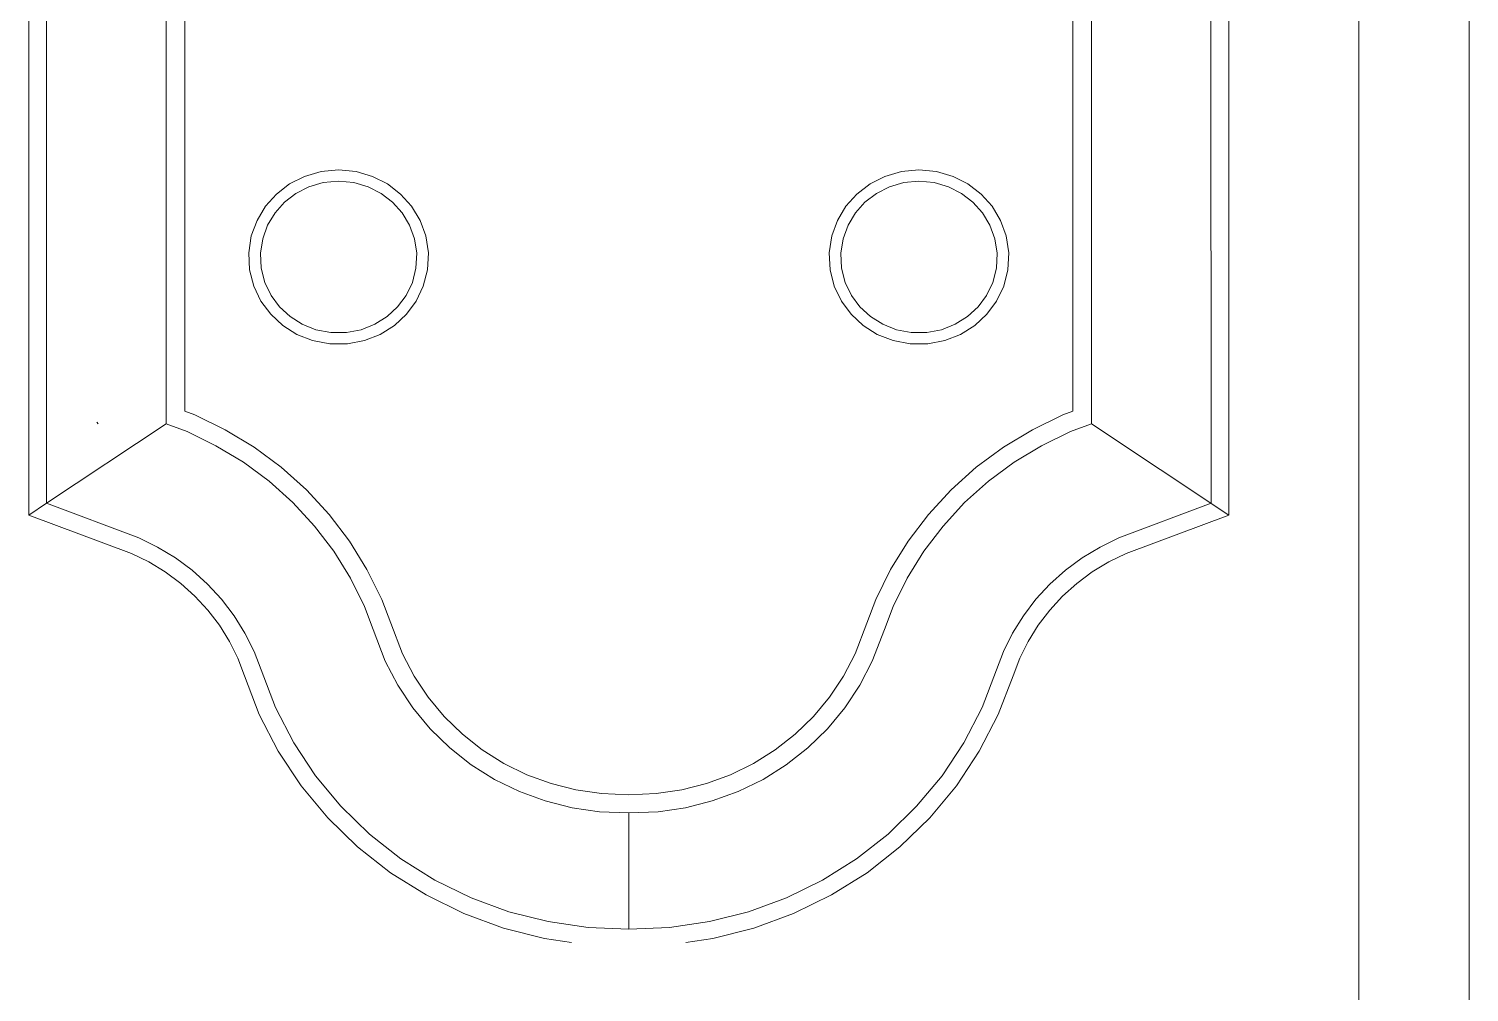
# Model space of a CAD drawing. Header units: inches. Extents: x -10117506 to -5032697, y -6529230 to -3254494.
# Drawn here: x -5045196.982 to -5045193.69, y -3258698.326 to -3258696.123 of the extents above; entities that cross this region are included whole.
import ezdxf

# ---------------------------------------------------------------- set-up
doc = ezdxf.new("R2010")
doc.units = ezdxf.units.IN
doc.header["$LTSCALE"] = 2
doc.header["$MEASUREMENT"] = 0
doc.layers.add('window', color=4, linetype='CONTINUOUS', lineweight=13)

msp = doc.modelspace()

# ---------------------------------------------------------------- linework, layer by layer
at = {"layer": 'window'}
for p, q in [((-5045193.9416, -3258655.4849), (-5045193.9416, -3258728.1231)), ((-5045193.6896, -3258727.8711), (-5045193.6896, -3258655.7294)), ((-5045196.9824, -3258689.0135), (-5045196.9824, -3258697.2351)), ((-5045196.942, -3258689.0404), (-5045196.942, -3258697.2082)), ((-5045196.6686, -3258689.2222), (-5045196.6686, -3258697.0264)), ((-5045196.6256, -3258696.9978), (-5045196.6256, -3258689.2508)), ((-5045194.2796, -3258697.2082), (-5045194.2801, -3258695.3943)), ((-5045194.2392, -3258697.2351), (-5045194.2392, -3258695.3903)), ((-5045194.553, -3258697.0264), (-5045194.553, -3258695.4996)), ((-5045194.596, -3258695.5256), (-5045194.596, -3258696.9978)), ((-5045196.3144, -3258696.4496), (-5045196.352, -3258696.4606)), ((-5045196.3144, -3258696.4496), (-5045196.2742, -3258696.4458)), ((-5045196.2742, -3258696.4458), (-5045196.234, -3258696.4496)), ((-5045196.1965, -3258696.4606), (-5045196.234, -3258696.4496)), ((-5045195.0251, -3258696.4606), (-5045194.9876, -3258696.4496)), ((-5045194.9474, -3258696.4458), (-5045194.9876, -3258696.4496)), ((-5045194.9474, -3258696.4458), (-5045194.9072, -3258696.4496)), ((-5045194.9072, -3258696.4496), (-5045194.8696, -3258696.4606)), ((-5045196.4161, -3258696.501), (-5045196.3861, -3258696.4779)), ((-5045196.3861, -3258696.4779), (-5045196.352, -3258696.4606)), ((-5045196.3716, -3258696.4996), (-5045196.3419, -3258696.4845)), ((-5045196.3419, -3258696.4845), (-5045196.3092, -3258696.475)), ((-5045196.3092, -3258696.475), (-5045196.2742, -3258696.4717)), ((-5045196.2742, -3258696.4717), (-5045196.2392, -3258696.475)), ((-5045196.2392, -3258696.475), (-5045196.2066, -3258696.4845)), ((-5045196.2066, -3258696.4845), (-5045196.1769, -3258696.4996)), ((-5045196.1965, -3258696.4606), (-5045196.1623, -3258696.4779)), ((-5045196.1623, -3258696.4779), (-5045196.1323, -3258696.501)), ((-5045195.0893, -3258696.501), (-5045195.0593, -3258696.4779)), ((-5045195.0593, -3258696.4779), (-5045195.0251, -3258696.4606)), ((-5045195.0447, -3258696.4996), (-5045195.015, -3258696.4845)), ((-5045195.015, -3258696.4845), (-5045194.9823, -3258696.475)), ((-5045194.9823, -3258696.475), (-5045194.9474, -3258696.4717)), ((-5045194.9474, -3258696.4717), (-5045194.9124, -3258696.475)), ((-5045194.9124, -3258696.475), (-5045194.8797, -3258696.4845)), ((-5045194.8797, -3258696.4845), (-5045194.85, -3258696.4996)), ((-5045194.8355, -3258696.4779), (-5045194.8696, -3258696.4606)), ((-5045194.8355, -3258696.4779), (-5045194.8055, -3258696.501)), ((-5045196.4412, -3258696.529), (-5045196.4161, -3258696.501)), ((-5045196.4195, -3258696.544), (-5045196.3977, -3258696.5197)), ((-5045196.3977, -3258696.5197), (-5045196.3716, -3258696.4996)), ((-5045196.1769, -3258696.4996), (-5045196.1508, -3258696.5197)), ((-5045196.1508, -3258696.5197), (-5045196.1289, -3258696.544)), ((-5045196.1323, -3258696.501), (-5045196.1072, -3258696.529)), ((-5045195.1144, -3258696.529), (-5045195.0893, -3258696.501)), ((-5045195.0927, -3258696.544), (-5045195.0708, -3258696.5197)), ((-5045195.0708, -3258696.5197), (-5045195.0447, -3258696.4996)), ((-5045194.85, -3258696.4996), (-5045194.8239, -3258696.5197)), ((-5045194.8239, -3258696.5197), (-5045194.8021, -3258696.544)), ((-5045194.8055, -3258696.501), (-5045194.7804, -3258696.529)), ((-5045196.4607, -3258696.5612), (-5045196.4412, -3258696.529)), ((-5045196.4364, -3258696.572), (-5045196.4195, -3258696.544)), ((-5045196.1289, -3258696.544), (-5045196.112, -3258696.572)), ((-5045196.1072, -3258696.529), (-5045196.0878, -3258696.5612)), ((-5045195.1338, -3258696.5612), (-5045195.1144, -3258696.529)), ((-5045195.1096, -3258696.572), (-5045195.0927, -3258696.544)), ((-5045194.8021, -3258696.544), (-5045194.7852, -3258696.572)), ((-5045194.7804, -3258696.529), (-5045194.761, -3258696.5612)), ((-5045196.4737, -3258696.5968), (-5045196.4607, -3258696.5612)), ((-5045196.4477, -3258696.6031), (-5045196.4364, -3258696.572)), ((-5045196.112, -3258696.572), (-5045196.1007, -3258696.6031)), ((-5045196.0748, -3258696.5968), (-5045196.0878, -3258696.5612)), ((-5045195.1468, -3258696.5968), (-5045195.1338, -3258696.5612)), ((-5045195.1209, -3258696.6031), (-5045195.1096, -3258696.572)), ((-5045194.7852, -3258696.572), (-5045194.7739, -3258696.6031)), ((-5045194.7479, -3258696.5968), (-5045194.761, -3258696.5612)), ((-5045196.4795, -3258696.6353), (-5045196.4737, -3258696.5968)), ((-5045196.4528, -3258696.6365), (-5045196.4477, -3258696.6031)), ((-5045196.1007, -3258696.6031), (-5045196.0956, -3258696.6365)), ((-5045196.0748, -3258696.5968), (-5045196.069, -3258696.6353)), ((-5045195.1527, -3258696.6353), (-5045195.1468, -3258696.5968)), ((-5045195.126, -3258696.6365), (-5045195.1209, -3258696.6031)), ((-5045194.7739, -3258696.6031), (-5045194.7688, -3258696.6365)), ((-5045194.7479, -3258696.5968), (-5045194.7421, -3258696.6353)), ((-5045196.4775, -3258696.6747), (-5045196.4795, -3258696.6353)), ((-5045196.4511, -3258696.6708), (-5045196.4528, -3258696.6365)), ((-5045196.0956, -3258696.6365), (-5045196.0974, -3258696.6708)), ((-5045196.069, -3258696.6353), (-5045196.0709, -3258696.6747)), ((-5045195.1507, -3258696.6747), (-5045195.1527, -3258696.6353)), ((-5045195.1243, -3258696.6708), (-5045195.126, -3258696.6365)), ((-5045194.7688, -3258696.6365), (-5045194.7705, -3258696.6708)), ((-5045194.7421, -3258696.6353), (-5045194.7441, -3258696.6747)), ((-5045196.468, -3258696.7118), (-5045196.4775, -3258696.6747)), ((-5045196.4428, -3258696.7031), (-5045196.4511, -3258696.6708)), ((-5045196.0974, -3258696.6708), (-5045196.1056, -3258696.7031)), ((-5045196.0805, -3258696.7118), (-5045196.0709, -3258696.6747)), ((-5045195.1412, -3258696.7118), (-5045195.1507, -3258696.6747)), ((-5045195.116, -3258696.7031), (-5045195.1243, -3258696.6708)), ((-5045194.7705, -3258696.6708), (-5045194.7788, -3258696.7031)), ((-5045194.7536, -3258696.7118), (-5045194.7441, -3258696.6747)), ((-5045196.4517, -3258696.7458), (-5045196.468, -3258696.7118)), ((-5045196.4286, -3258696.7327), (-5045196.4428, -3258696.7031)), ((-5045196.1056, -3258696.7031), (-5045196.1198, -3258696.7327)), ((-5045196.0805, -3258696.7118), (-5045196.0968, -3258696.7458)), ((-5045195.1248, -3258696.7458), (-5045195.1412, -3258696.7118)), ((-5045195.1018, -3258696.7327), (-5045195.116, -3258696.7031)), ((-5045194.7788, -3258696.7031), (-5045194.793, -3258696.7327)), ((-5045194.7536, -3258696.7118), (-5045194.7699, -3258696.7458)), ((-5045196.4293, -3258696.776), (-5045196.4517, -3258696.7458)), ((-5045196.4092, -3258696.759), (-5045196.4286, -3258696.7327)), ((-5045196.1198, -3258696.7327), (-5045196.1393, -3258696.759)), ((-5045196.0968, -3258696.7458), (-5045196.1191, -3258696.776)), ((-5045195.1025, -3258696.776), (-5045195.1248, -3258696.7458)), ((-5045195.0823, -3258696.759), (-5045195.1018, -3258696.7327)), ((-5045194.793, -3258696.7327), (-5045194.8124, -3258696.759)), ((-5045194.7699, -3258696.7458), (-5045194.7923, -3258696.776)), ((-5045196.4017, -3258696.8016), (-5045196.4293, -3258696.776)), ((-5045196.3851, -3258696.7812), (-5045196.4092, -3258696.759)), ((-5045196.3571, -3258696.7989), (-5045196.3851, -3258696.7812)), ((-5045196.1633, -3258696.7812), (-5045196.1913, -3258696.7989)), ((-5045196.1393, -3258696.759), (-5045196.1633, -3258696.7812)), ((-5045196.1191, -3258696.776), (-5045196.1467, -3258696.8016)), ((-5045195.0749, -3258696.8016), (-5045195.1025, -3258696.776)), ((-5045195.0583, -3258696.7812), (-5045195.0823, -3258696.759)), ((-5045195.0303, -3258696.7989), (-5045195.0583, -3258696.7812)), ((-5045194.8365, -3258696.7812), (-5045194.8645, -3258696.7989)), ((-5045194.8124, -3258696.759), (-5045194.8365, -3258696.7812)), ((-5045194.7923, -3258696.776), (-5045194.8199, -3258696.8016)), ((-5045196.3695, -3258696.8219), (-5045196.4017, -3258696.8016)), ((-5045196.3259, -3258696.8113), (-5045196.3571, -3258696.7989)), ((-5045196.292, -3258696.8178), (-5045196.3259, -3258696.8113)), ((-5045196.2226, -3258696.8113), (-5045196.2565, -3258696.8178)), ((-5045196.1913, -3258696.7989), (-5045196.2226, -3258696.8113)), ((-5045196.1467, -3258696.8016), (-5045196.1789, -3258696.8219)), ((-5045195.0427, -3258696.8219), (-5045195.0749, -3258696.8016)), ((-5045194.999, -3258696.8113), (-5045195.0303, -3258696.7989)), ((-5045194.9651, -3258696.8178), (-5045194.999, -3258696.8113)), ((-5045194.8957, -3258696.8113), (-5045194.9296, -3258696.8178)), ((-5045194.8645, -3258696.7989), (-5045194.8957, -3258696.8113)), ((-5045194.8199, -3258696.8016), (-5045194.8521, -3258696.8219)), ((-5045196.3336, -3258696.8361), (-5045196.3695, -3258696.8219)), ((-5045196.2946, -3258696.8436), (-5045196.3336, -3258696.8361)), ((-5045196.2538, -3258696.8436), (-5045196.2946, -3258696.8436)), ((-5045196.2565, -3258696.8178), (-5045196.292, -3258696.8178)), ((-5045196.2149, -3258696.8361), (-5045196.2538, -3258696.8436)), ((-5045196.1789, -3258696.8219), (-5045196.2149, -3258696.8361)), ((-5045195.0067, -3258696.8361), (-5045195.0427, -3258696.8219)), ((-5045194.9678, -3258696.8436), (-5045195.0067, -3258696.8361)), ((-5045194.927, -3258696.8436), (-5045194.9678, -3258696.8436)), ((-5045194.9296, -3258696.8178), (-5045194.9651, -3258696.8178)), ((-5045194.888, -3258696.8361), (-5045194.927, -3258696.8436)), ((-5045194.8521, -3258696.8219), (-5045194.888, -3258696.8361)), ((-5045196.6032, -3258697.0061), (-5045196.6256, -3258696.9978)), ((-5045196.5334, -3258697.04), (-5045196.6032, -3258697.0061)), ((-5045194.6183, -3258697.0061), (-5045194.6881, -3258697.04)), ((-5045194.596, -3258696.9978), (-5045194.6183, -3258697.0061)), ((-5045196.942, -3258697.2082), (-5045196.6686, -3258697.0264)), ((-5045196.8265, -3258697.0225), (-5045196.8242, -3258697.0262)), ((-5045196.6686, -3258697.0264), (-5045196.6206, -3258697.0443)), ((-5045196.6206, -3258697.0443), (-5045196.5545, -3258697.0764)), ((-5045196.4672, -3258697.08), (-5045196.5334, -3258697.04)), ((-5045194.6881, -3258697.04), (-5045194.7544, -3258697.08)), ((-5045194.6671, -3258697.0764), (-5045194.6009, -3258697.0443)), ((-5045194.6009, -3258697.0443), (-5045194.553, -3258697.0264)), ((-5045194.2392, -3258697.2351), (-5045194.553, -3258697.0264)), ((-5045196.5545, -3258697.0764), (-5045196.4917, -3258697.1144)), ((-5045196.4052, -3258697.1259), (-5045196.4672, -3258697.08)), ((-5045194.7544, -3258697.08), (-5045194.8164, -3258697.1259)), ((-5045194.7299, -3258697.1144), (-5045194.6671, -3258697.0764)), ((-5045196.4917, -3258697.1144), (-5045196.4329, -3258697.1579)), ((-5045196.3479, -3258697.1773), (-5045196.4052, -3258697.1259)), ((-5045194.8164, -3258697.1259), (-5045194.8737, -3258697.1773)), ((-5045194.7887, -3258697.1579), (-5045194.7299, -3258697.1144)), ((-5045196.4329, -3258697.1579), (-5045196.3786, -3258697.2066)), ((-5045196.2959, -3258697.2337), (-5045196.3479, -3258697.1773)), ((-5045194.8737, -3258697.1773), (-5045194.9257, -3258697.2337)), ((-5045194.843, -3258697.2066), (-5045194.7887, -3258697.1579)), ((-5045196.9824, -3258697.2351), (-5045196.942, -3258697.2082)), ((-5045196.942, -3258697.2082), (-5045196.7312, -3258697.2872)), ((-5045196.3786, -3258697.2066), (-5045196.3293, -3258697.2601)), ((-5045194.8923, -3258697.2601), (-5045194.843, -3258697.2066)), ((-5045194.4903, -3258697.2872), (-5045194.2796, -3258697.2082)), ((-5045196.9824, -3258697.2351), (-5045196.7476, -3258697.3231)), ((-5045196.2496, -3258697.2946), (-5045196.2959, -3258697.2337)), ((-5045194.9257, -3258697.2337), (-5045194.972, -3258697.2946)), ((-5045194.474, -3258697.3231), (-5045194.2392, -3258697.2351)), ((-5045196.3293, -3258697.2601), (-5045196.2854, -3258697.3178)), ((-5045194.9362, -3258697.3178), (-5045194.8923, -3258697.2601)), ((-5045196.7312, -3258697.2872), (-5045196.6882, -3258697.3081)), ((-5045196.6882, -3258697.3081), (-5045196.6473, -3258697.3328)), ((-5045196.2094, -3258697.3595), (-5045196.2496, -3258697.2946)), ((-5045194.972, -3258697.2946), (-5045195.0122, -3258697.3595)), ((-5045194.5743, -3258697.3328), (-5045194.5334, -3258697.3081)), ((-5045194.5334, -3258697.3081), (-5045194.4903, -3258697.2872)), ((-5045196.7476, -3258697.3231), (-5045196.708, -3258697.3423)), ((-5045196.708, -3258697.3423), (-5045196.6703, -3258697.3651)), ((-5045196.6473, -3258697.3328), (-5045196.6091, -3258697.3611)), ((-5045196.2854, -3258697.3178), (-5045196.2473, -3258697.3793)), ((-5045194.9743, -3258697.3793), (-5045194.9362, -3258697.3178)), ((-5045194.6125, -3258697.3611), (-5045194.5743, -3258697.3328)), ((-5045194.5512, -3258697.3651), (-5045194.5136, -3258697.3423)), ((-5045194.5136, -3258697.3423), (-5045194.474, -3258697.3231)), ((-5045196.6703, -3258697.3651), (-5045196.6351, -3258697.3912)), ((-5045196.6091, -3258697.3611), (-5045196.5737, -3258697.3928)), ((-5045196.1756, -3258697.4278), (-5045196.2094, -3258697.3595)), ((-5045195.0122, -3258697.3595), (-5045195.0459, -3258697.4278)), ((-5045194.6479, -3258697.3928), (-5045194.6125, -3258697.3611)), ((-5045194.5865, -3258697.3912), (-5045194.5512, -3258697.3651)), ((-5045196.6351, -3258697.3912), (-5045196.6026, -3258697.4204)), ((-5045196.5737, -3258697.3928), (-5045196.5416, -3258697.4276)), ((-5045196.2473, -3258697.3793), (-5045196.2153, -3258697.444)), ((-5045195.0063, -3258697.444), (-5045194.9743, -3258697.3793)), ((-5045194.68, -3258697.4276), (-5045194.6479, -3258697.3928)), ((-5045194.619, -3258697.4204), (-5045194.5865, -3258697.3912)), ((-5045196.6026, -3258697.4204), (-5045196.573, -3258697.4524)), ((-5045196.5416, -3258697.4276), (-5045196.513, -3258697.4652)), ((-5045196.1549, -3258697.4825), (-5045196.1756, -3258697.4278)), ((-5045195.0459, -3258697.4278), (-5045195.0667, -3258697.4825)), ((-5045194.7086, -3258697.4652), (-5045194.68, -3258697.4276)), ((-5045194.6486, -3258697.4524), (-5045194.619, -3258697.4204)), ((-5045196.573, -3258697.4524), (-5045196.5467, -3258697.487)), ((-5045196.513, -3258697.4652), (-5045196.4882, -3258697.5052)), ((-5045196.2153, -3258697.444), (-5045196.1952, -3258697.497)), ((-5045195.0264, -3258697.497), (-5045195.0063, -3258697.444)), ((-5045194.7334, -3258697.5052), (-5045194.7086, -3258697.4652)), ((-5045194.6749, -3258697.487), (-5045194.6486, -3258697.4524)), ((-5045196.5467, -3258697.487), (-5045196.5239, -3258697.5238)), ((-5045196.4882, -3258697.5052), (-5045196.4674, -3258697.5473)), ((-5045196.1952, -3258697.497), (-5045196.1674, -3258697.569)), ((-5045196.128, -3258697.5522), (-5045196.1549, -3258697.4825)), ((-5045195.0667, -3258697.4825), (-5045195.0936, -3258697.5522)), ((-5045195.0542, -3258697.569), (-5045195.0264, -3258697.497)), ((-5045194.7542, -3258697.5473), (-5045194.7334, -3258697.5052)), ((-5045194.6977, -3258697.5238), (-5045194.6749, -3258697.487)), ((-5045196.5239, -3258697.5238), (-5045196.5047, -3258697.5626)), ((-5045194.7169, -3258697.5626), (-5045194.6977, -3258697.5238)), ((-5045196.5047, -3258697.5626), (-5045196.4894, -3258697.603)), ((-5045196.4674, -3258697.5473), (-5045196.4515, -3258697.5893)), ((-5045196.1674, -3258697.569), (-5045196.139, -3258697.624)), ((-5045196.1016, -3258697.6033), (-5045196.128, -3258697.5522)), ((-5045195.0936, -3258697.5522), (-5045195.12, -3258697.6033)), ((-5045195.0826, -3258697.624), (-5045195.0542, -3258697.569)), ((-5045194.7701, -3258697.5893), (-5045194.7542, -3258697.5473)), ((-5045194.7322, -3258697.603), (-5045194.7169, -3258697.5626)), ((-5045196.4894, -3258697.603), (-5045196.4554, -3258697.6909)), ((-5045196.4515, -3258697.5893), (-5045196.4183, -3258697.6752)), ((-5045196.0698, -3258697.6513), (-5045196.1016, -3258697.6033)), ((-5045195.12, -3258697.6033), (-5045195.1518, -3258697.6513)), ((-5045194.8032, -3258697.6752), (-5045194.7701, -3258697.5893)), ((-5045194.7661, -3258697.6909), (-5045194.7322, -3258697.603)), ((-5045196.139, -3258697.624), (-5045196.1047, -3258697.6757)), ((-5045195.1169, -3258697.6757), (-5045195.0826, -3258697.624)), ((-5045196.0329, -3258697.6957), (-5045196.0698, -3258697.6513)), ((-5045195.1518, -3258697.6513), (-5045195.1887, -3258697.6957)), ((-5045196.4554, -3258697.6909), (-5045196.412, -3258697.7749)), ((-5045196.4183, -3258697.6752), (-5045196.3769, -3258697.7555)), ((-5045196.1047, -3258697.6757), (-5045196.065, -3258697.7236)), ((-5045195.9913, -3258697.7362), (-5045196.0329, -3258697.6957)), ((-5045195.1887, -3258697.6957), (-5045195.2302, -3258697.7362)), ((-5045195.1566, -3258697.7236), (-5045195.1169, -3258697.6757)), ((-5045194.8447, -3258697.7555), (-5045194.8032, -3258697.6752)), ((-5045194.8095, -3258697.7749), (-5045194.7661, -3258697.6909)), ((-5045196.065, -3258697.7236), (-5045196.0202, -3258697.7672)), ((-5045195.9456, -3258697.7721), (-5045195.9913, -3258697.7362)), ((-5045195.2302, -3258697.7362), (-5045195.276, -3258697.7721)), ((-5045195.2014, -3258697.7672), (-5045195.1566, -3258697.7236)), ((-5045196.3769, -3258697.7555), (-5045196.3268, -3258697.831)), ((-5045196.0202, -3258697.7672), (-5045195.9709, -3258697.8059)), ((-5045195.2507, -3258697.8059), (-5045195.2014, -3258697.7672)), ((-5045194.8947, -3258697.831), (-5045194.8447, -3258697.7555)), ((-5045196.412, -3258697.7749), (-5045196.3597, -3258697.8539)), ((-5045195.8962, -3258697.8031), (-5045195.9456, -3258697.7721)), ((-5045195.8437, -3258697.8288), (-5045195.8962, -3258697.8031)), ((-5045195.3254, -3258697.8031), (-5045195.3779, -3258697.8288)), ((-5045195.276, -3258697.7721), (-5045195.3254, -3258697.8031)), ((-5045194.8619, -3258697.8539), (-5045194.8095, -3258697.7749)), ((-5045196.3268, -3258697.831), (-5045196.2688, -3258697.9009)), ((-5045195.9709, -3258697.8059), (-5045195.9176, -3258697.8393)), ((-5045195.7886, -3258697.849), (-5045195.8437, -3258697.8288)), ((-5045195.3779, -3258697.8288), (-5045195.4329, -3258697.849)), ((-5045195.3039, -3258697.8393), (-5045195.2507, -3258697.8059)), ((-5045194.9528, -3258697.9009), (-5045194.8947, -3258697.831)), ((-5045196.3597, -3258697.8539), (-5045196.299, -3258697.9271)), ((-5045195.9176, -3258697.8393), (-5045195.861, -3258697.867)), ((-5045195.861, -3258697.867), (-5045195.8017, -3258697.8888)), ((-5045195.7317, -3258697.8634), (-5045195.7886, -3258697.849)), ((-5045195.6735, -3258697.8718), (-5045195.7317, -3258697.8634)), ((-5045195.4899, -3258697.8634), (-5045195.5481, -3258697.8718)), ((-5045195.4329, -3258697.849), (-5045195.4899, -3258697.8634)), ((-5045195.4199, -3258697.8888), (-5045195.3606, -3258697.867)), ((-5045195.3606, -3258697.867), (-5045195.3039, -3258697.8393)), ((-5045194.9226, -3258697.9271), (-5045194.8619, -3258697.8539)), ((-5045196.2688, -3258697.9009), (-5045196.2035, -3258697.9645)), ((-5045195.8017, -3258697.8888), (-5045195.7403, -3258697.9043)), ((-5045195.6108, -3258697.8744), (-5045195.6735, -3258697.8718)), ((-5045195.5481, -3258697.8718), (-5045195.6108, -3258697.8744)), ((-5045195.4812, -3258697.9043), (-5045195.4199, -3258697.8888)), ((-5045195.0181, -3258697.9645), (-5045194.9528, -3258697.9009)), ((-5045196.299, -3258697.9271), (-5045196.2306, -3258697.9936)), ((-5045195.7403, -3258697.9043), (-5045195.6776, -3258697.9134)), ((-5045195.6776, -3258697.9134), (-5045195.6108, -3258697.9161)), ((-5045195.6108, -3258697.9161), (-5045195.544, -3258697.9134)), ((-5045195.6108, -3258698.1816), (-5045195.6108, -3258697.9161)), ((-5045195.544, -3258697.9134), (-5045195.4812, -3258697.9043)), ((-5045194.991, -3258697.9936), (-5045194.9226, -3258697.9271)), ((-5045196.2035, -3258697.9645), (-5045196.1316, -3258698.0209)), ((-5045195.09, -3258698.0209), (-5045195.0181, -3258697.9645)), ((-5045196.2306, -3258697.9936), (-5045196.1553, -3258698.0527)), ((-5045195.0662, -3258698.0527), (-5045194.991, -3258697.9936)), ((-5045196.1316, -3258698.0209), (-5045196.0539, -3258698.0697)), ((-5045195.1677, -3258698.0697), (-5045195.09, -3258698.0209)), ((-5045196.1553, -3258698.0527), (-5045196.074, -3258698.1037)), ((-5045195.1476, -3258698.1037), (-5045195.0662, -3258698.0527)), ((-5045196.0539, -3258698.0697), (-5045195.9713, -3258698.1101)), ((-5045195.2503, -3258698.1101), (-5045195.1677, -3258698.0697)), ((-5045196.074, -3258698.1037), (-5045195.9876, -3258698.1461)), ((-5045195.9713, -3258698.1101), (-5045195.8847, -3258698.1419)), ((-5045195.3369, -3258698.1419), (-5045195.2503, -3258698.1101)), ((-5045195.234, -3258698.1461), (-5045195.1476, -3258698.1037)), ((-5045195.9876, -3258698.1461), (-5045195.897, -3258698.1793)), ((-5045195.8847, -3258698.1419), (-5045195.7952, -3258698.1645)), ((-5045195.7952, -3258698.1645), (-5045195.7037, -3258698.1778)), ((-5045195.5179, -3258698.1778), (-5045195.4264, -3258698.1645)), ((-5045195.4264, -3258698.1645), (-5045195.3369, -3258698.1419)), ((-5045195.3246, -3258698.1793), (-5045195.234, -3258698.1461)), ((-5045195.897, -3258698.1793), (-5045195.8033, -3258698.203)), ((-5045195.7037, -3258698.1778), (-5045195.6108, -3258698.1816)), ((-5045195.6108, -3258698.1816), (-5045195.5179, -3258698.1778)), ((-5045195.4183, -3258698.203), (-5045195.3246, -3258698.1793)), ((-5045195.8033, -3258698.203), (-5045195.7414, -3258698.212)), ((-5045195.4802, -3258698.212), (-5045195.4183, -3258698.203))]:
    msp.add_line(p, q, dxfattribs=at)

doc.saveas('drawing.dxf')
